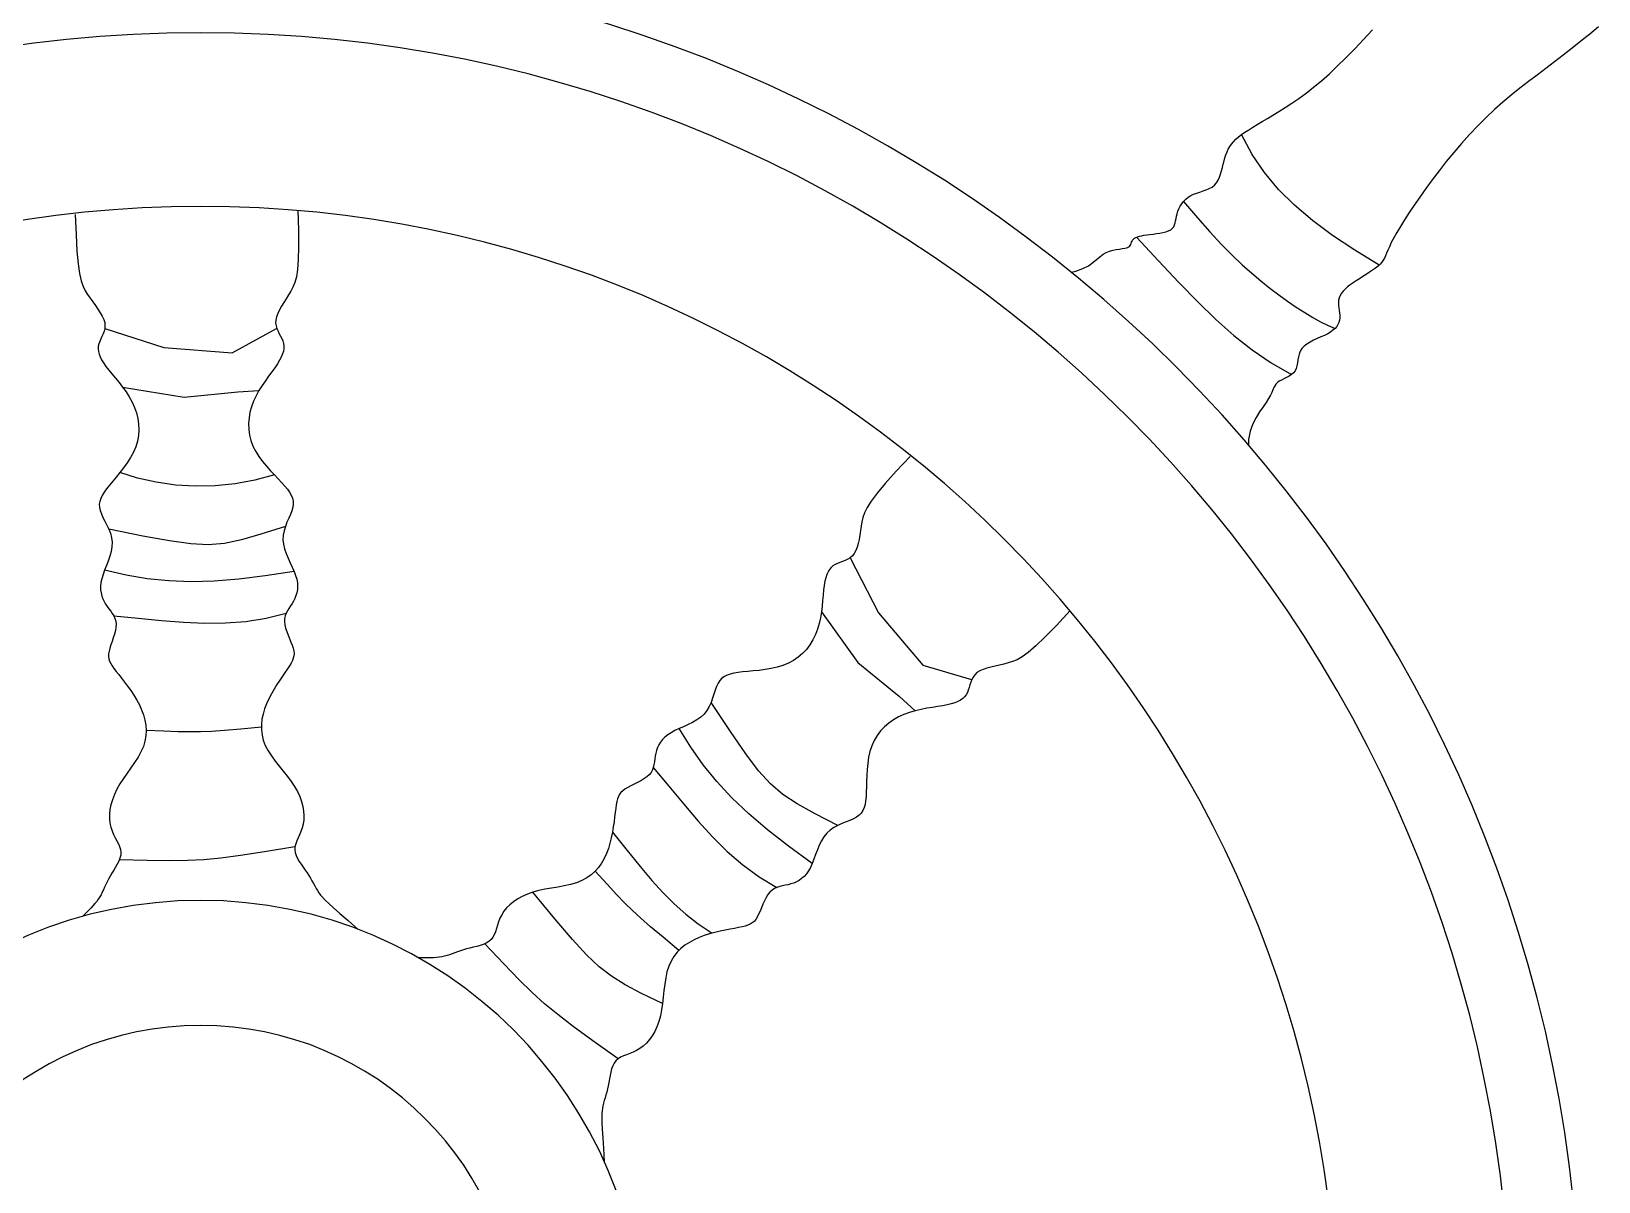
# Model space of a CAD drawing. Header units: millimetres. Extents: x -37 to 8970, y -2 to 4773.
# Drawn here: x 7654.2 to 7737.8, y 448.8 to 510.2 of the extents above; entities that cross this region are included whole.
import ezdxf

# ---------------------------------------------------------------- set-up
doc = ezdxf.new("R2010")
doc.units = ezdxf.units.MM

msp = doc.modelspace()

# ---------------------------------------------------------------- linework, layer by layer
at = {"color": 18, "true_color": 0x000000}
for p, q in [((7725.278, 509.794), (7725.754, 510.309)), ((7737.826, 510.475), (7737.352, 510.086)), ((7724.81, 509.3), (7725.278, 509.794)), ((7736.879, 509.704), (7736.407, 509.33)), ((7737.352, 510.086), (7736.879, 509.704)), ((7723.898, 508.389), (7724.349, 508.831)), ((7724.349, 508.831), (7724.81, 509.3)), ((7735.471, 508.604), (7735.005, 508.251)), ((7735.938, 508.963), (7735.471, 508.604)), ((7736.407, 509.33), (7735.938, 508.963)), ((7723.03, 507.596), (7723.458, 507.976)), ((7723.458, 507.976), (7723.898, 508.389)), ((7734.542, 507.901), (7734.08, 507.551)), ((7735.005, 508.251), (7734.542, 507.901)), ((7721.826, 506.652), (7722.213, 506.936)), ((7722.213, 506.936), (7722.614, 507.249)), ((7722.614, 507.249), (7723.03, 507.596)), ((7733.622, 507.195), (7733.166, 506.83)), ((7734.08, 507.551), (7733.622, 507.195)), ((7720.764, 505.95), (7721.101, 506.162)), ((7721.101, 506.162), (7721.455, 506.395)), ((7721.455, 506.395), (7721.826, 506.652)), ((7732.264, 506.056), (7731.817, 505.639)), ((7732.713, 506.452), (7732.264, 506.056)), ((7733.166, 506.83), (7732.713, 506.452)), ((7719.371, 505.118), (7719.61, 505.262)), ((7719.61, 505.262), (7719.868, 505.415)), ((7719.868, 505.415), (7720.147, 505.579)), ((7720.147, 505.579), (7720.446, 505.757)), ((7720.446, 505.757), (7720.764, 505.95)), ((7731.375, 505.197), (7730.94, 504.734)), ((7731.817, 505.639), (7731.375, 505.197)), ((7718.236, 504.215), (7718.344, 504.345)), ((7718.344, 504.345), (7718.468, 504.472)), ((7718.468, 504.472), (7718.611, 504.598)), ((7718.611, 504.598), (7718.772, 504.723)), ((7718.772, 504.723), (7718.953, 504.85)), ((7718.953, 504.85), (7719.152, 504.981)), ((7719.152, 504.981), (7719.371, 505.118)), ((7730.94, 504.734), (7730.513, 504.257)), ((7717.836, 503.326), (7717.883, 503.492)), ((7717.883, 503.492), (7717.935, 503.65)), ((7717.935, 503.65), (7717.995, 503.8)), ((7717.995, 503.8), (7718.064, 503.944)), ((7718.064, 503.944), (7718.143, 504.082)), ((7718.143, 504.082), (7718.236, 504.215)), ((7730.097, 503.771), (7729.695, 503.28)), ((7730.513, 504.257), (7730.097, 503.771)), ((7717.654, 502.614), (7717.705, 502.791)), ((7717.705, 502.791), (7717.751, 502.972)), ((7717.751, 502.972), (7717.793, 503.151)), ((7717.793, 503.151), (7717.836, 503.326)), ((7729.31, 502.792), (7728.943, 502.311)), ((7729.695, 503.28), (7729.31, 502.792)), ((7716.888, 501.773), (7717.048, 501.84)), ((7717.048, 501.84), (7717.194, 501.921)), ((7717.194, 501.921), (7717.323, 502.021)), ((7717.323, 502.021), (7717.431, 502.144)), ((7717.431, 502.144), (7717.52, 502.286)), ((7717.52, 502.286), (7717.593, 502.444)), ((7717.593, 502.444), (7717.654, 502.614)), ((7728.599, 501.843), (7728.278, 501.393)), ((7728.943, 502.311), (7728.599, 501.843)), ((7715.499, 500.905), (7715.583, 501.035)), ((7715.583, 501.035), (7715.68, 501.16)), ((7715.68, 501.16), (7715.792, 501.275)), ((7715.792, 501.275), (7715.918, 501.378)), ((7715.918, 501.378), (7716.059, 501.468)), ((7716.059, 501.468), (7716.214, 501.542)), ((7716.214, 501.542), (7716.379, 501.604)), ((7716.379, 501.604), (7716.549, 501.66)), ((7716.549, 501.66), (7716.721, 501.715)), ((7716.721, 501.715), (7716.888, 501.773)), ((7728.278, 501.393), (7727.981, 500.964)), ((7715.252, 500.121), (7715.273, 500.241)), ((7715.273, 500.241), (7715.297, 500.368)), ((7715.297, 500.368), (7715.329, 500.499)), ((7715.329, 500.499), (7715.372, 500.634)), ((7715.372, 500.634), (7715.429, 500.77)), ((7715.429, 500.77), (7715.499, 500.905)), ((7727.466, 500.178), (7727.248, 499.825)), ((7727.71, 500.558), (7727.466, 500.178)), ((7727.981, 500.964), (7727.71, 500.558)), ((7713.316, 499.295), (7713.431, 499.324)), ((7713.431, 499.324), (7713.562, 499.349)), ((7713.562, 499.349), (7713.709, 499.372)), ((7713.709, 499.372), (7713.872, 499.394)), ((7713.872, 499.394), (7714.046, 499.416)), ((7714.046, 499.416), (7714.225, 499.439)), ((7714.225, 499.439), (7714.403, 499.466)), ((7714.403, 499.466), (7714.575, 499.499)), ((7714.575, 499.499), (7714.734, 499.539)), ((7714.734, 499.539), (7714.875, 499.589)), ((7714.875, 499.589), (7714.993, 499.649)), ((7714.993, 499.649), (7715.083, 499.722)), ((7715.083, 499.722), (7715.148, 499.807)), ((7715.148, 499.807), (7715.195, 499.902)), ((7715.195, 499.902), (7715.227, 500.007)), ((7715.227, 500.007), (7715.252, 500.121)), ((7727.057, 499.503), (7726.895, 499.213)), ((7727.248, 499.825), (7727.057, 499.503)), ((7711.553, 498.434), (7711.732, 498.507)), ((7711.732, 498.507), (7711.911, 498.558)), ((7711.911, 498.558), (7712.085, 498.593)), ((7712.085, 498.593), (7712.25, 498.617)), ((7712.25, 498.617), (7712.401, 498.636)), ((7712.401, 498.636), (7712.534, 498.656)), ((7712.534, 498.656), (7712.643, 498.681)), ((7712.643, 498.681), (7712.726, 498.715)), ((7712.726, 498.715), (7712.787, 498.759)), ((7712.787, 498.759), (7712.83, 498.81)), ((7712.83, 498.81), (7712.86, 498.866)), ((7712.86, 498.866), (7712.883, 498.924)), ((7712.883, 498.924), (7712.904, 498.984)), ((7712.904, 498.984), (7712.927, 499.041)), ((7712.927, 499.041), (7712.959, 499.096)), ((7712.959, 499.096), (7713.002, 499.145)), ((7713.002, 499.145), (7713.059, 499.189)), ((7713.059, 499.189), (7713.13, 499.228)), ((7713.13, 499.228), (7713.216, 499.264)), ((7713.216, 499.264), (7713.316, 499.295)), ((7726.575, 498.55), (7726.509, 498.39)), ((7726.657, 498.738), (7726.575, 498.55)), ((7726.762, 498.957), (7726.657, 498.738)), ((7726.895, 499.213), (7726.762, 498.957)), ((7710.301, 497.57), (7710.597, 497.726)), ((7710.597, 497.726), (7710.836, 497.89)), ((7710.836, 497.89), (7711.035, 498.054)), ((7711.035, 498.054), (7711.211, 498.205)), ((7711.211, 498.205), (7711.379, 498.335)), ((7711.379, 498.335), (7711.553, 498.434)), ((7726.054, 497.705), (7725.916, 497.597)), ((7726.17, 497.811), (7726.054, 497.705)), ((7726.262, 497.914), (7726.17, 497.811)), ((7726.334, 498.018), (7726.262, 497.914)), ((7726.395, 498.128), (7726.334, 498.018)), ((7726.451, 498.251), (7726.395, 498.128)), ((7726.509, 498.39), (7726.451, 498.251)), ((7709.689, 497.375), (7709.932, 497.433)), ((7709.932, 497.433), (7710.301, 497.57)), ((7724.721, 496.811), (7724.567, 496.701)), ((7724.886, 496.921), (7724.721, 496.811)), ((7725.06, 497.033), (7724.886, 496.921)), ((7725.239, 497.146), (7725.06, 497.033)), ((7725.419, 497.26), (7725.239, 497.146)), ((7725.595, 497.373), (7725.419, 497.26)), ((7725.762, 497.486), (7725.595, 497.373)), ((7725.916, 497.597), (7725.762, 497.486)), ((7723.978, 496.012), (7723.952, 495.883)), ((7724.027, 496.135), (7723.978, 496.012)), ((7724.098, 496.254), (7724.027, 496.135)), ((7724.189, 496.369), (7724.098, 496.254)), ((7724.299, 496.481), (7724.189, 496.369)), ((7724.425, 496.592), (7724.299, 496.481)), ((7724.567, 496.701), (7724.425, 496.592)), ((7723.952, 495.883), (7723.945, 495.751)), ((7723.945, 495.751), (7723.952, 495.615)), ((7723.952, 495.615), (7723.968, 495.478)), ((7723.968, 495.478), (7723.987, 495.341)), ((7723.987, 495.341), (7724.006, 495.206)), ((7724.006, 495.206), (7724.017, 495.073)), ((7658.107, 494.38), (7661.265, 493.366)), ((7664.908, 493.069), (7667.275, 494.368)), ((7723.758, 494.379), (7723.648, 494.28)), ((7723.847, 494.483), (7723.758, 494.379)), ((7723.917, 494.591), (7723.847, 494.483)), ((7723.968, 494.703), (7723.917, 494.591)), ((7724.001, 494.821), (7723.968, 494.703)), ((7724.017, 494.945), (7724.001, 494.821)), ((7724.017, 495.073), (7724.017, 494.945)), ((7722.255, 493.544), (7722.104, 493.43)), ((7722.428, 493.648), (7722.255, 493.544)), ((7722.615, 493.744), (7722.428, 493.648)), ((7722.81, 493.834), (7722.615, 493.744)), ((7723.005, 493.921), (7722.81, 493.834)), ((7723.193, 494.007), (7723.005, 493.921)), ((7723.366, 494.095), (7723.193, 494.007)), ((7723.518, 494.185), (7723.366, 494.095)), ((7723.648, 494.28), (7723.518, 494.185)), ((7661.265, 493.366), (7664.908, 493.069)), ((7721.776, 492.696), (7721.754, 492.538)), ((7721.801, 492.856), (7721.776, 492.696)), ((7721.839, 493.013), (7721.801, 492.856)), ((7721.897, 493.164), (7721.839, 493.013)), ((7721.983, 493.304), (7721.897, 493.164)), ((7722.104, 493.43), (7721.983, 493.304)), ((7721.304, 491.831), (7721.169, 491.757)), ((7721.43, 491.913), (7721.304, 491.831)), ((7721.54, 492.008), (7721.43, 491.913)), ((7721.628, 492.118), (7721.54, 492.008)), ((7721.689, 492.245), (7721.628, 492.118)), ((7721.728, 492.387), (7721.689, 492.245)), ((7721.754, 492.538), (7721.728, 492.387)), ((7659.061, 491.25), (7662.349, 490.707)), ((7662.349, 490.707), (7665.204, 491.001)), ((7665.204, 491.001), (7666.335, 491.06)), ((7720.386, 490.967), (7720.313, 490.811)), ((7720.443, 491.101), (7720.386, 490.967)), ((7720.493, 491.218), (7720.443, 491.101)), ((7720.543, 491.319), (7720.493, 491.218)), ((7720.603, 491.407), (7720.543, 491.319)), ((7720.68, 491.485), (7720.603, 491.407)), ((7720.781, 491.556), (7720.68, 491.485)), ((7720.9, 491.623), (7720.781, 491.556)), ((7721.032, 491.689), (7720.9, 491.623)), ((7721.169, 491.757), (7721.032, 491.689)), ((7719.922, 490.194), (7719.735, 489.928)), ((7720.088, 490.428), (7719.922, 490.194)), ((7720.217, 490.633), (7720.088, 490.428)), ((7720.313, 490.811), (7720.217, 490.633)), ((7719.372, 489.28), (7719.233, 488.891)), ((7719.545, 489.624), (7719.372, 489.28)), ((7719.735, 489.928), (7719.545, 489.624)), ((7719.149, 488.453), (7719.142, 488.162)), ((7719.233, 488.891), (7719.149, 488.453)), ((7697.887, 482.139), (7699.404, 479.189)), ((7696.349, 479.251), (7698.29, 476.542)), ((7699.404, 479.189), (7701.769, 476.403)), ((7698.29, 476.542), (7700.517, 474.731)), ((7701.769, 476.403), (7704.362, 475.647)), ((7700.517, 474.731), (7701.358, 473.973))]:
    msp.add_line(p, q, dxfattribs=at)
for points in [[(7726.112, 497.758), (7724.814, 498.559), (7723.632, 499.347), (7722.561, 500.14), (7721.599, 500.952), (7720.742, 501.8), (7719.988, 502.7), (7719.332, 503.669), (7718.772, 504.723)], [(7715.68, 501.16), (7716.413, 500.287), (7717.082, 499.526), (7717.699, 498.862), (7718.27, 498.282), (7718.805, 497.772), (7719.313, 497.32), (7719.802, 496.911), (7720.281, 496.532), (7720.756, 496.172), (7721.226, 495.832), (7721.689, 495.515), (7722.139, 495.224), (7722.575, 494.962), (7722.992, 494.731), (7723.387, 494.536), (7723.758, 494.379)], [(7656.537, 500.462), (7656.573, 499.373), (7656.622, 498.505), (7656.685, 497.828), (7656.761, 497.309), (7656.85, 496.916), (7656.951, 496.619), (7657.064, 496.385), (7657.19, 496.183), (7657.326, 495.986), (7657.468, 495.79), (7657.61, 495.596), (7657.746, 495.405), (7657.869, 495.218), (7657.974, 495.037), (7658.054, 494.861), (7658.104, 494.693), (7658.12, 494.533), (7658.107, 494.38), (7658.07, 494.233), (7658.018, 494.091), (7657.958, 493.953), (7657.895, 493.819), (7657.838, 493.686), (7657.792, 493.555), (7657.764, 493.423), (7657.756, 493.289), (7657.768, 493.152), (7657.802, 493.01), (7657.858, 492.861), (7657.937, 492.703), (7658.04, 492.534), (7658.168, 492.353), (7658.321, 492.158), (7658.493, 491.95), (7658.678, 491.729), (7658.869, 491.496), (7659.061, 491.25), (7659.246, 490.994), (7659.418, 490.727), (7659.57, 490.45), (7659.698, 490.165), (7659.799, 489.871), (7659.871, 489.572), (7659.913, 489.269), (7659.925, 488.965), (7659.904, 488.661), (7659.849, 488.359), (7659.759, 488.06), (7659.634, 487.768), (7659.481, 487.483), (7659.305, 487.207), (7659.115, 486.941), (7658.918, 486.687), (7658.722, 486.446), (7658.533, 486.219), (7658.359, 486.009), (7658.206, 485.816), (7658.077, 485.636), (7657.972, 485.467), (7657.893, 485.305), (7657.841, 485.147), (7657.817, 484.989), (7657.823, 484.827), (7657.859, 484.658), (7657.925, 484.479), (7658.013, 484.29), (7658.115, 484.091), (7658.221, 483.884), (7658.321, 483.667), (7658.407, 483.442), (7658.469, 483.209), (7658.498, 482.968), (7658.488, 482.721), (7658.444, 482.47), (7658.375, 482.217), (7658.289, 481.964), (7658.195, 481.716), (7658.101, 481.473), (7658.016, 481.239), (7657.948, 481.017), (7657.905, 480.808), (7657.885, 480.612), (7657.887, 480.429), (7657.908, 480.257), (7657.947, 480.095), (7658.002, 479.943), (7658.07, 479.8), (7658.149, 479.665), (7658.238, 479.537), (7658.331, 479.413), (7658.423, 479.29), (7658.511, 479.166), (7658.588, 479.038), (7658.651, 478.903), (7658.694, 478.758), (7658.713, 478.601), (7658.704, 478.43), (7658.672, 478.248), (7658.623, 478.059), (7658.563, 477.866), (7658.499, 477.675), (7658.436, 477.489), (7658.38, 477.313), (7658.338, 477.15), (7658.316, 477.003), (7658.313, 476.869), (7658.33, 476.744), (7658.367, 476.621), (7658.424, 476.498), (7658.501, 476.369), (7658.597, 476.229), (7658.714, 476.074), (7658.85, 475.9), (7659.001, 475.708), (7659.163, 475.5), (7659.329, 475.277), (7659.497, 475.043), (7659.66, 474.798), (7659.814, 474.544), (7659.954, 474.284), (7660.076, 474.019), (7660.176, 473.749), (7660.251, 473.476), (7660.3, 473.2), (7660.319, 472.92), (7660.305, 472.639), (7660.255, 472.355), (7660.168, 472.069), (7660.041, 471.782), (7659.882, 471.495), (7659.7, 471.207), (7659.504, 470.92), (7659.302, 470.633), (7659.104, 470.347), (7658.919, 470.062), (7658.755, 469.78), (7658.62, 469.5), (7658.514, 469.224), (7658.437, 468.954), (7658.386, 468.692), (7658.362, 468.438), (7658.362, 468.197), (7658.385, 467.967), (7658.431, 467.753), (7658.496, 467.554), (7658.576, 467.37), (7658.664, 467.196), (7658.752, 467.032), (7658.833, 466.874), (7658.901, 466.72), (7658.949, 466.567), (7658.969, 466.414), (7658.958, 466.257), (7658.918, 466.098), (7658.856, 465.938), (7658.776, 465.776), (7658.684, 465.614), (7658.586, 465.453), (7658.488, 465.294), (7658.394, 465.138), (7658.31, 464.985), (7658.235, 464.836), (7658.165, 464.69), (7658.1, 464.549), (7658.037, 464.412), (7657.973, 464.28), (7657.908, 464.153), (7657.838, 464.031), (7657.762, 463.913), (7657.678, 463.798), (7657.584, 463.683), (7657.48, 463.563), (7657.363, 463.437), (7657.233, 463.302), (7657.087, 463.155), (7656.924, 462.992)], [(7668.407, 500.687), (7668.444, 499.598), (7668.452, 498.729), (7668.435, 498.049), (7668.394, 497.526), (7668.331, 497.129), (7668.25, 496.825), (7668.152, 496.584), (7668.04, 496.374), (7667.918, 496.168), (7667.789, 495.963), (7667.66, 495.76), (7667.538, 495.561), (7667.427, 495.366), (7667.335, 495.178), (7667.266, 494.998), (7667.228, 494.827), (7667.222, 494.666), (7667.246, 494.514), (7667.292, 494.37), (7667.353, 494.232), (7667.423, 494.098), (7667.494, 493.968), (7667.561, 493.84), (7667.615, 493.712), (7667.652, 493.582), (7667.669, 493.449), (7667.666, 493.312), (7667.641, 493.168), (7667.596, 493.015), (7667.527, 492.852), (7667.436, 492.677), (7667.32, 492.488), (7667.18, 492.283), (7667.023, 492.064), (7666.853, 491.831), (7666.677, 491.586), (7666.503, 491.328), (7666.335, 491.06), (7666.181, 490.782), (7666.047, 490.496), (7665.939, 490.202), (7665.858, 489.903), (7665.806, 489.599), (7665.784, 489.295), (7665.792, 488.99), (7665.834, 488.688), (7665.908, 488.39), (7666.018, 488.099), (7666.162, 487.815), (7666.334, 487.541), (7666.528, 487.277), (7666.735, 487.024), (7666.948, 486.784), (7667.161, 486.557), (7667.364, 486.343), (7667.552, 486.145), (7667.717, 485.962), (7667.858, 485.792), (7667.974, 485.63), (7668.063, 485.474), (7668.126, 485.32), (7668.16, 485.163), (7668.165, 485.001), (7668.141, 484.83), (7668.087, 484.647), (7668.011, 484.453), (7667.923, 484.248), (7667.831, 484.034), (7667.746, 483.811), (7667.675, 483.58), (7667.629, 483.344), (7667.616, 483.102), (7667.642, 482.856), (7667.703, 482.608), (7667.789, 482.36), (7667.891, 482.114), (7668.001, 481.872), (7668.111, 481.636), (7668.212, 481.409), (7668.294, 481.191), (7668.351, 480.986), (7668.384, 480.792), (7668.395, 480.608), (7668.385, 480.435), (7668.356, 480.272), (7668.312, 480.117), (7668.254, 479.969), (7668.183, 479.829), (7668.104, 479.695), (7668.019, 479.565), (7667.935, 479.437), (7667.856, 479.307), (7667.787, 479.174), (7667.733, 479.035), (7667.7, 478.888), (7667.692, 478.73), (7667.712, 478.56), (7667.756, 478.38), (7667.818, 478.195), (7667.89, 478.007), (7667.968, 477.821), (7668.043, 477.639), (7668.11, 477.467), (7668.162, 477.307), (7668.195, 477.162), (7668.207, 477.029), (7668.198, 476.902), (7668.169, 476.778), (7668.121, 476.651), (7668.053, 476.517), (7667.965, 476.371), (7667.859, 476.208), (7667.735, 476.026), (7667.597, 475.824), (7667.45, 475.606), (7667.298, 475.373), (7667.147, 475.127), (7667.001, 474.872), (7666.864, 474.609), (7666.741, 474.34), (7666.638, 474.067), (7666.556, 473.792), (7666.498, 473.514), (7666.468, 473.235), (7666.468, 472.955), (7666.501, 472.675), (7666.569, 472.395), (7666.676, 472.116), (7666.821, 471.838), (7666.999, 471.562), (7667.2, 471.287), (7667.415, 471.013), (7667.635, 470.74), (7667.852, 470.468), (7668.055, 470.197), (7668.238, 469.926), (7668.391, 469.655), (7668.515, 469.387), (7668.61, 469.123), (7668.678, 468.864), (7668.719, 468.613), (7668.736, 468.372), (7668.727, 468.142), (7668.696, 467.925), (7668.644, 467.722), (7668.576, 467.533), (7668.501, 467.354), (7668.424, 467.184), (7668.353, 467.021), (7668.296, 466.863), (7668.258, 466.707), (7668.248, 466.553), (7668.27, 466.397), (7668.32, 466.241), (7668.393, 466.085), (7668.484, 465.929), (7668.586, 465.774), (7668.694, 465.62), (7668.803, 465.468), (7668.907, 465.318), (7669.001, 465.171), (7669.086, 465.027), (7669.165, 464.887), (7669.24, 464.75), (7669.312, 464.618), (7669.384, 464.49), (7669.458, 464.368), (7669.535, 464.25), (7669.621, 464.136), (7669.728, 464.014), (7669.871, 463.868), (7670.063, 463.685), (7670.321, 463.451), (7670.659, 463.151), (7671.092, 462.771), (7671.634, 462.297)], [(7713.173, 499.246), (7714.342, 497.982), (7715.418, 496.835), (7716.429, 495.796), (7717.401, 494.857), (7718.36, 494.008), (7719.333, 493.24), (7720.348, 492.545), (7721.43, 491.913)], [(7701.078, 487.549), (7700.333, 486.754), (7699.755, 486.105), (7699.32, 485.582), (7699.007, 485.161), (7698.792, 484.821), (7698.653, 484.539), (7698.568, 484.293), (7698.514, 484.061), (7698.471, 483.826), (7698.433, 483.587), (7698.396, 483.349), (7698.357, 483.119), (7698.312, 482.9), (7698.258, 482.697), (7698.191, 482.516), (7698.107, 482.362), (7698.005, 482.237), (7697.887, 482.139), (7697.758, 482.06), (7697.621, 481.997), (7697.48, 481.942), (7697.341, 481.891), (7697.207, 481.838), (7697.081, 481.778), (7696.968, 481.704), (7696.868, 481.616), (7696.78, 481.51), (7696.703, 481.386), (7696.637, 481.241), (7696.581, 481.073), (7696.535, 480.881), (7696.498, 480.662), (7696.468, 480.417), (7696.442, 480.148), (7696.417, 479.86), (7696.387, 479.56), (7696.349, 479.251), (7696.299, 478.939), (7696.232, 478.629), (7696.144, 478.325), (7696.032, 478.033), (7695.896, 477.754), (7695.735, 477.491), (7695.551, 477.247), (7695.344, 477.024), (7695.114, 476.824), (7694.862, 476.649), (7694.587, 476.502), (7694.292, 476.383), (7693.982, 476.29), (7693.663, 476.219), (7693.341, 476.165), (7693.022, 476.125), (7692.712, 476.093), (7692.418, 476.067), (7692.147, 476.041), (7691.902, 476.013), (7691.683, 475.977), (7691.49, 475.932), (7691.32, 475.873), (7691.171, 475.798), (7691.042, 475.703), (7690.932, 475.584), (7690.838, 475.439), (7690.758, 475.266), (7690.687, 475.07), (7690.618, 474.858), (7690.546, 474.636), (7690.464, 474.412), (7690.365, 474.192), (7690.244, 473.983), (7690.095, 473.793), (7689.913, 473.625), (7689.704, 473.479), (7689.476, 473.348), (7689.237, 473.231), (7688.995, 473.121), (7688.757, 473.016), (7688.531, 472.911), (7688.326, 472.801), (7688.148, 472.684), (7687.995, 472.56), (7687.867, 472.429), (7687.76, 472.292), (7687.674, 472.151), (7687.605, 472.005), (7687.552, 471.855), (7687.513, 471.704), (7687.485, 471.55), (7687.462, 471.397), (7687.441, 471.245), (7687.415, 471.095), (7687.38, 470.95), (7687.329, 470.81), (7687.257, 470.677), (7687.159, 470.553), (7687.032, 470.438), (7686.88, 470.332), (7686.712, 470.233), (7686.533, 470.139), (7686.353, 470.05), (7686.177, 469.963), (7686.013, 469.877), (7685.868, 469.792), (7685.748, 469.704), (7685.651, 469.611), (7685.574, 469.51), (7685.514, 469.398), (7685.467, 469.27), (7685.43, 469.124), (7685.4, 468.957), (7685.373, 468.765), (7685.346, 468.546), (7685.317, 468.303), (7685.284, 468.042), (7685.244, 467.767), (7685.197, 467.482), (7685.139, 467.194), (7685.068, 466.905), (7684.984, 466.622), (7684.882, 466.349), (7684.762, 466.088), (7684.623, 465.841), (7684.462, 465.611), (7684.277, 465.4), (7684.068, 465.211), (7683.833, 465.045), (7683.569, 464.905), (7683.276, 464.792), (7682.961, 464.701), (7682.628, 464.627), (7682.286, 464.562), (7681.941, 464.502), (7681.599, 464.44), (7681.267, 464.369), (7680.951, 464.285), (7680.658, 464.183), (7680.388, 464.062), (7680.142, 463.926), (7679.921, 463.776), (7679.724, 463.615), (7679.553, 463.444), (7679.408, 463.265), (7679.288, 463.082), (7679.195, 462.894), (7679.12, 462.707), (7679.06, 462.523), (7679.005, 462.345), (7678.951, 462.175), (7678.891, 462.018), (7678.816, 461.877), (7678.722, 461.754), (7678.604, 461.651), (7678.463, 461.567), (7678.305, 461.497), (7678.134, 461.439), (7677.955, 461.39), (7677.772, 461.345), (7677.59, 461.302), (7677.414, 461.258), (7677.246, 461.209), (7677.087, 461.157), (7676.935, 461.104), (7676.789, 461.05), (7676.648, 460.998), (7676.51, 460.949), (7676.373, 460.906), (7676.238, 460.868), (7676.101, 460.839), (7675.96, 460.817), (7675.812, 460.802), (7675.654, 460.791), (7675.482, 460.785), (7675.294, 460.781), (7675.087, 460.78), (7674.856, 460.78)], [(7667.161, 486.557), (7666.12, 486.275), (7665.061, 486.083), (7663.994, 485.977), (7662.93, 485.957), (7661.88, 486.02), (7660.854, 486.164), (7659.863, 486.387), (7658.918, 486.687)], [(7667.746, 483.811), (7666.442, 483.392), (7665.396, 483.091), (7664.495, 482.906), (7663.631, 482.836), (7662.692, 482.879), (7661.567, 483.033), (7660.147, 483.296), (7658.321, 483.667)], [(7668.212, 481.409), (7666.674, 481.165), (7665.257, 480.991), (7663.941, 480.889), (7662.702, 480.859), (7661.521, 480.902), (7660.375, 481.018), (7659.242, 481.208), (7658.101, 481.473)], [(7709.631, 479.315), (7708.887, 478.519), (7708.278, 477.899), (7707.785, 477.43), (7707.386, 477.089), (7707.061, 476.853), (7706.789, 476.695), (7706.549, 476.594), (7706.322, 476.524), (7706.089, 476.466), (7705.853, 476.412), (7705.619, 476.359), (7705.391, 476.305), (7705.176, 476.245), (7704.977, 476.178), (7704.801, 476.099), (7704.653, 476.005), (7704.535, 475.895), (7704.445, 475.771), (7704.375, 475.636), (7704.321, 475.496), (7704.276, 475.352), (7704.234, 475.21), (7704.19, 475.072), (7704.138, 474.943), (7704.072, 474.825), (7703.991, 474.719), (7703.891, 474.624), (7703.772, 474.539), (7703.632, 474.464), (7703.468, 474.397), (7703.28, 474.338), (7703.064, 474.286), (7702.821, 474.24), (7702.554, 474.197), (7702.27, 474.152), (7701.972, 474.102), (7701.666, 474.044), (7701.358, 473.973), (7701.053, 473.885), (7700.756, 473.777), (7700.471, 473.646), (7700.202, 473.492), (7699.951, 473.314), (7699.72, 473.114), (7699.511, 472.893), (7699.326, 472.65), (7699.169, 472.387), (7699.04, 472.103), (7698.941, 471.801), (7698.869, 471.485), (7698.82, 471.162), (7698.787, 470.836), (7698.768, 470.516), (7698.758, 470.205), (7698.751, 469.91), (7698.743, 469.637), (7698.731, 469.391), (7698.71, 469.171), (7698.678, 468.975), (7698.631, 468.801), (7698.565, 468.647), (7698.479, 468.513), (7698.368, 468.394), (7698.23, 468.291), (7698.062, 468.2), (7697.871, 468.116), (7697.664, 468.033), (7697.448, 467.946), (7697.23, 467.849), (7697.017, 467.736), (7696.817, 467.602), (7696.636, 467.44), (7696.481, 467.248), (7696.349, 467.029), (7696.234, 466.793), (7696.133, 466.547), (7696.04, 466.298), (7695.951, 466.053), (7695.861, 465.821), (7695.765, 465.609), (7695.66, 465.423), (7695.546, 465.263), (7695.424, 465.126), (7695.295, 465.011), (7695.159, 464.915), (7695.018, 464.837), (7694.873, 464.774), (7694.724, 464.724), (7694.573, 464.686), (7694.421, 464.654), (7694.271, 464.623), (7694.123, 464.587), (7693.98, 464.542), (7693.844, 464.481), (7693.717, 464.401), (7693.599, 464.295), (7693.493, 464.16), (7693.397, 464.002), (7693.31, 463.827), (7693.228, 463.643), (7693.151, 463.457), (7693.076, 463.275), (7693.002, 463.106), (7692.926, 462.956), (7692.846, 462.83), (7692.76, 462.728), (7692.664, 462.644), (7692.556, 462.577), (7692.432, 462.521), (7692.289, 462.475), (7692.124, 462.433), (7691.934, 462.393), (7691.717, 462.352), (7691.477, 462.307), (7691.219, 462.257), (7690.947, 462.199), (7690.666, 462.133), (7690.382, 462.055), (7690.099, 461.966), (7689.822, 461.862), (7689.556, 461.743), (7689.304, 461.606), (7689.067, 461.451), (7688.848, 461.275), (7688.65, 461.077), (7688.475, 460.855), (7688.325, 460.609), (7688.203, 460.336), (7688.11, 460.037), (7688.04, 459.716), (7687.988, 459.38), (7687.946, 459.034), (7687.909, 458.685), (7687.87, 458.34), (7687.822, 458.004), (7687.759, 457.683), (7687.676, 457.384), (7687.574, 457.106), (7687.455, 456.852), (7687.32, 456.621), (7687.172, 456.415), (7687.013, 456.232), (7686.844, 456.075), (7686.669, 455.944), (7686.488, 455.838), (7686.307, 455.752), (7686.127, 455.679), (7685.952, 455.613), (7685.787, 455.547), (7685.635, 455.476), (7685.498, 455.393), (7685.382, 455.291), (7685.287, 455.166), (7685.212, 455.02), (7685.154, 454.858), (7685.107, 454.683), (7685.07, 454.501), (7685.037, 454.316), (7685.007, 454.131), (7684.974, 453.952), (7684.937, 453.781), (7684.895, 453.619), (7684.852, 453.464), (7684.808, 453.315), (7684.766, 453.171), (7684.726, 453.029), (7684.692, 452.891), (7684.664, 452.753), (7684.644, 452.611), (7684.633, 452.449), (7684.631, 452.245), (7684.638, 451.98), (7684.655, 451.632), (7684.681, 451.18), (7684.719, 450.606), (7684.766, 449.887)], [(7658.588, 479.038), (7659.891, 478.91), (7661.128, 478.792), (7662.31, 478.701), (7663.449, 478.651), (7664.556, 478.657), (7665.64, 478.737), (7666.714, 478.904), (7667.787, 479.174)], [(7697.23, 467.849), (7696.012, 468.475), (7695.059, 469.002), (7694.292, 469.508), (7693.631, 470.07), (7692.997, 470.764), (7692.31, 471.668), (7691.493, 472.858), (7690.464, 474.412)], [(7666.468, 473.095), (7665.366, 472.994), (7664.503, 472.92), (7663.808, 472.871), (7663.208, 472.844), (7662.631, 472.837), (7662.005, 472.849), (7661.258, 472.878), (7660.319, 472.92)], [(7695.861, 465.821), (7694.601, 466.736), (7693.476, 467.615), (7692.473, 468.474), (7691.576, 469.328), (7690.771, 470.194), (7690.043, 471.087), (7689.376, 472.022), (7688.757, 473.016)], [(7687.38, 470.95), (7688.21, 469.938), (7689.002, 468.98), (7689.773, 468.079), (7690.543, 467.238), (7691.33, 466.461), (7692.153, 465.75), (7693.03, 465.109), (7693.98, 464.542)], [(7668.258, 466.707), (7666.628, 466.44), (7665.349, 466.241), (7664.31, 466.101), (7663.403, 466.013), (7662.516, 465.969), (7661.541, 465.959), (7660.368, 465.978), (7658.886, 466.015)], [(7685.197, 467.482), (7685.982, 466.508), (7686.676, 465.657), (7687.309, 464.912), (7687.907, 464.253), (7688.5, 463.66), (7689.115, 463.116), (7689.78, 462.6), (7690.524, 462.094)], [(7688.749, 461.176), (7687.898, 461.884), (7687.236, 462.441), (7686.709, 462.898), (7686.266, 463.303), (7685.853, 463.707), (7685.419, 464.157), (7684.912, 464.706), (7684.277, 465.4)], [(7687.87, 458.34), (7686.755, 458.885), (7685.874, 459.347), (7685.145, 459.796), (7684.488, 460.302), (7683.821, 460.934), (7683.063, 461.762), (7682.133, 462.856), (7680.951, 464.285)], [(7685.498, 455.393), (7684.157, 456.357), (7683.111, 457.12), (7682.278, 457.756), (7681.574, 458.335), (7680.916, 458.931), (7680.22, 459.614), (7679.403, 460.456), (7678.381, 461.53)]]:
    msp.add_lwpolyline(points, dxfattribs=at)
for major_axis, start_param, end_param in [((-52.076, 52.076), 3.926991, 10.210176), ((49.444, 49.444), 5.497787, 11.780972), ((-42.889, 42.889), 3.926991, 10.210176), ((16.693, 16.693), 5.497787, 11.780972), ((-11.975, 11.975), 3.926991, 10.210176)]:
    msp.add_ellipse((7663.221, 440.24), major_axis=major_axis, ratio=1, start_param=start_param, end_param=end_param, dxfattribs=at)

doc.saveas('drawing.dxf')
